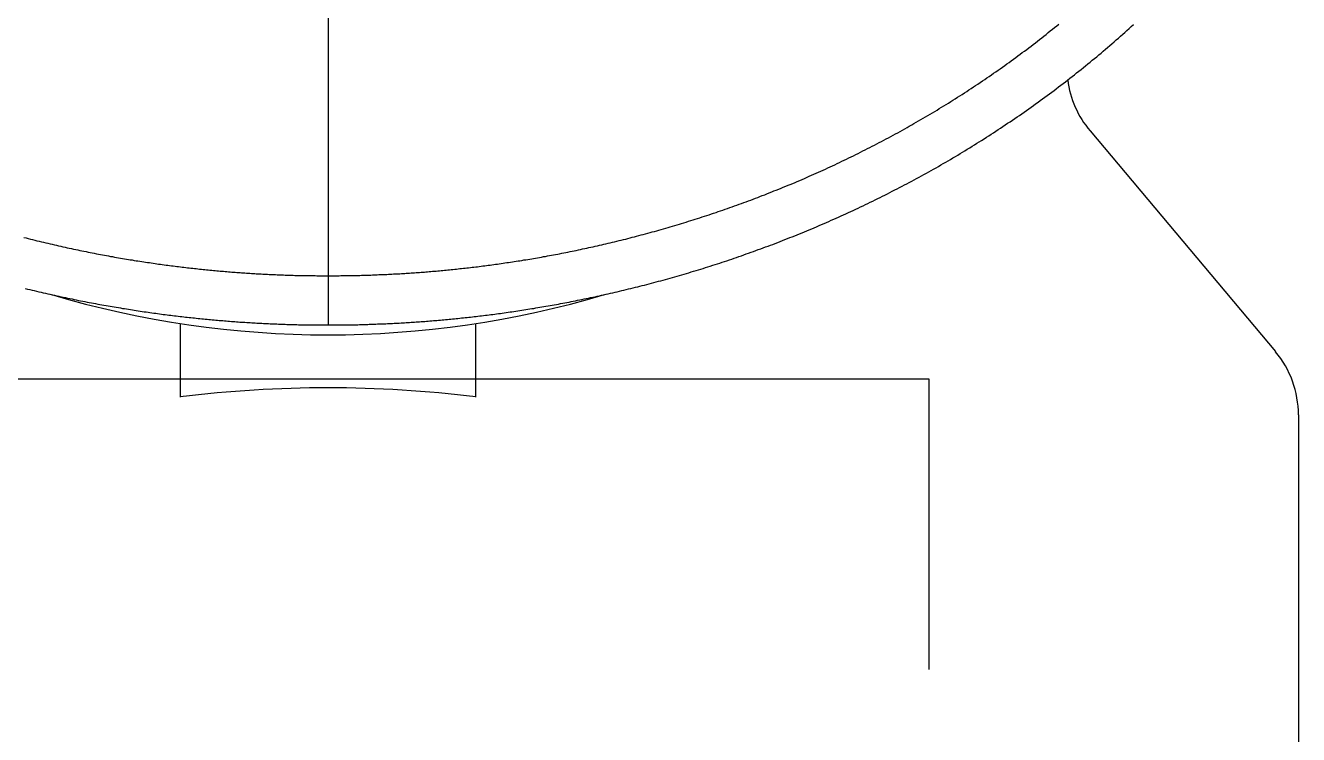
# Model space of a CAD drawing. Extents: x -76 to 52, y -60 to 35.
# Drawn here: x 35.92 to 48.84, y -13.91 to -6.71 of the extents above; entities that cross this region are included whole.
import ezdxf

# ---------------------------------------------------------------- set-up
doc = ezdxf.new("R2010")
doc.units = 0
doc.linetypes.add('CENTER', pattern=[50.8, 31.75, -6.35, 6.35, -6.35])
doc.linetypes.add('DASHED', pattern=[19.05, 12.7, -6.35])
doc.layers.get('0').update_dxf_attribs({"linetype": 'CONTINUOUS'})
doc.layers.add('CENTER', color=1, linetype='CENTER')

msp = doc.modelspace()

# ---------------------------------------------------------------- linework, layer by layer
at = {"color": 7, "linetype": 'CONTINUOUS'}
for p, q in [((46.72, -7.779), (48.602, -10.021)), ((37.486, -9.735), (37.486, -10.482)), ((40.486, -10.482), (40.486, -9.735)), ((48.836, -10.664), (48.836, -28.5))]:
    msp.add_line(p, q, dxfattribs=at)
at = {"color": 3, "linetype": 'DASHED'}
for p, q in [((45.086, -10.3), (32.886, -10.3)), ((45.086, -32.3), (45.086, -10.3))]:
    msp.add_line(p, q, dxfattribs=at)
at = {"color": 7}
for points in [[(38.986, -9.25, 0), (39.002, -9.25, 0), (39.019, -9.25, 0), (39.035, -9.25, 0), (39.051, -9.25, 0), (39.067, -9.25, 0), (39.083, -9.25, 0), (39.099, -9.25, 0), (39.115, -9.249, 0), (39.131, -9.249, 0), (39.148, -9.249, 0), (39.164, -9.249, 0), (39.18, -9.249, 0), (39.196, -9.248, 0), (39.212, -9.248, 0), (39.228, -9.248, 0), (39.244, -9.247, 0), (39.26, -9.247, 0), (39.276, -9.247, 0), (39.292, -9.246, 0), (39.309, -9.246, 0), (39.325, -9.245, 0), (39.341, -9.245, 0), (39.357, -9.245, 0), (39.373, -9.244, 0), (39.389, -9.244, 0), (39.405, -9.243, 0), (39.421, -9.243, 0), (39.438, -9.242, 0), (39.454, -9.241, 0), (39.47, -9.241, 0), (39.486, -9.24, 0), (39.502, -9.239, 0), (39.519, -9.239, 0), (39.535, -9.238, 0), (39.551, -9.237, 0), (39.567, -9.237, 0), (39.584, -9.236, 0), (39.6, -9.235, 0), (39.616, -9.234, 0), (39.633, -9.233, 0), (39.649, -9.232, 0), (39.665, -9.232, 0), (39.682, -9.231, 0), (39.698, -9.23, 0), (39.714, -9.229, 0), (39.731, -9.228, 0), (39.747, -9.227, 0), (39.764, -9.226, 0), (39.78, -9.225, 0), (39.797, -9.224, 0), (39.813, -9.223, 0), (39.83, -9.221, 0), (39.847, -9.22, 0), (39.863, -9.219, 0), (39.88, -9.218, 0), (39.897, -9.217, 0), (39.913, -9.216, 0), (39.93, -9.214, 0), (39.947, -9.213, 0), (39.964, -9.212, 0), (39.98, -9.21, 0), (39.997, -9.209, 0), (40.014, -9.208, 0), (40.031, -9.206, 0), (40.048, -9.205, 0), (40.065, -9.203, 0), (40.082, -9.202, 0), (40.099, -9.2, 0), (40.116, -9.199, 0), (40.133, -9.197, 0), (40.151, -9.196, 0), (40.168, -9.194, 0), (40.185, -9.192, 0), (40.202, -9.191, 0), (40.22, -9.189, 0), (40.237, -9.187, 0), (40.254, -9.185, 0), (40.272, -9.184, 0), (40.289, -9.182, 0), (40.307, -9.18, 0), (40.325, -9.178, 0), (40.342, -9.176, 0), (40.36, -9.174, 0), (40.377, -9.172, 0), (40.395, -9.17, 0), (40.413, -9.168, 0), (40.431, -9.166, 0), (40.449, -9.164, 0), (40.467, -9.162, 0), (40.485, -9.16, 0), (40.503, -9.158, 0), (40.521, -9.155, 0), (40.539, -9.153, 0), (40.557, -9.151, 0), (40.576, -9.148, 0), (40.594, -9.146, 0), (40.612, -9.144, 0), (40.631, -9.141, 0), (40.65, -9.139, 0), (40.668, -9.136, 0), (40.687, -9.134, 0), (40.705, -9.131, 0), (40.724, -9.128, 0), (40.743, -9.126, 0), (40.762, -9.123, 0), (40.781, -9.12, 0), (40.8, -9.117, 0), (40.819, -9.115, 0), (40.838, -9.112, 0), (40.857, -9.109, 0), (40.876, -9.106, 0), (40.896, -9.103, 0), (40.915, -9.1, 0), (40.934, -9.097, 0), (40.954, -9.094, 0), (40.974, -9.09, 0), (40.993, -9.087, 0), (41.013, -9.084, 0), (41.033, -9.081, 0), (41.053, -9.077, 0), (41.072, -9.074, 0), (41.093, -9.071, 0), (41.113, -9.067, 0), (41.133, -9.064, 0), (41.153, -9.06, 0), (41.173, -9.056, 0), (41.193, -9.053, 0), (41.214, -9.049, 0), (41.234, -9.045, 0), (41.255, -9.041, 0), (41.275, -9.038, 0), (41.296, -9.034, 0), (41.317, -9.03, 0), (41.337, -9.026, 0), (41.358, -9.022, 0), (41.379, -9.017, 0), (41.4, -9.013, 0), (41.421, -9.009, 0), (41.442, -9.005, 0), (41.463, -9.001, 0), (41.484, -8.996, 0), (41.505, -8.992, 0), (41.527, -8.987, 0), (41.548, -8.983, 0), (41.569, -8.978, 0), (41.591, -8.974, 0), (41.612, -8.969, 0), (41.634, -8.964, 0), (41.655, -8.96, 0), (41.677, -8.955, 0), (41.699, -8.95, 0), (41.72, -8.945, 0), (41.742, -8.94, 0), (41.764, -8.935, 0), (41.786, -8.93, 0), (41.807, -8.925, 0), (41.83, -8.92, 0), (41.851, -8.915, 0), (41.873, -8.909, 0), (41.895, -8.904, 0), (41.918, -8.899, 0), (41.94, -8.893, 0), (41.962, -8.888, 0), (41.984, -8.882, 0), (42.007, -8.877, 0), (42.029, -8.871, 0), (42.051, -8.865, 0), (42.074, -8.859, 0), (42.096, -8.854, 0), (42.118, -8.848, 0), (42.141, -8.842, 0), (42.163, -8.836, 0), (42.186, -8.83, 0), (42.209, -8.824, 0), (42.231, -8.818, 0), (42.254, -8.811, 0), (42.277, -8.805, 0), (42.3, -8.799, 0), (42.322, -8.793, 0), (42.345, -8.786, 0), (42.368, -8.78, 0), (42.391, -8.773, 0), (42.414, -8.766, 0), (42.437, -8.76, 0), (42.46, -8.753, 0), (42.483, -8.746, 0), (42.506, -8.74, 0), (42.529, -8.733, 0), (42.552, -8.726, 0), (42.575, -8.719, 0), (42.598, -8.712, 0), (42.621, -8.705, 0), (42.644, -8.697, 0), (42.667, -8.69, 0), (42.691, -8.683, 0), (42.714, -8.675, 0), (42.737, -8.668, 0), (42.76, -8.661, 0), (42.784, -8.653, 0), (42.807, -8.646, 0), (42.83, -8.638, 0), (42.853, -8.63, 0), (42.877, -8.622, 0), (42.9, -8.615, 0), (42.924, -8.607, 0), (42.947, -8.599, 0), (42.971, -8.591, 0), (42.994, -8.583, 0), (43.017, -8.574, 0), (43.041, -8.566, 0), (43.064, -8.558, 0), (43.088, -8.55, 0), (43.111, -8.541, 0), (43.135, -8.533, 0), (43.158, -8.524, 0), (43.182, -8.516, 0), (43.205, -8.507, 0), (43.229, -8.498, 0), (43.252, -8.49, 0), (43.276, -8.481, 0), (43.3, -8.472, 0), (43.323, -8.463, 0), (43.347, -8.454, 0), (43.37, -8.445, 0), (43.394, -8.436, 0), (43.418, -8.427, 0), (43.441, -8.417, 0), (43.465, -8.408, 0), (43.489, -8.399, 0), (43.512, -8.389, 0), (43.536, -8.38, 0), (43.56, -8.37, 0), (43.584, -8.361, 0), (43.607, -8.351, 0), (43.631, -8.341, 0), (43.655, -8.331, 0), (43.678, -8.322, 0), (43.702, -8.312, 0), (43.726, -8.302, 0), (43.749, -8.292, 0), (43.773, -8.281, 0), (43.797, -8.271, 0), (43.821, -8.261, 0), (43.844, -8.251, 0), (43.868, -8.24, 0), (43.892, -8.23, 0), (43.916, -8.219, 0), (43.939, -8.209, 0), (43.963, -8.198, 0), (43.987, -8.187, 0), (44.011, -8.177, 0), (44.034, -8.166, 0), (44.058, -8.155, 0), (44.082, -8.144, 0), (44.106, -8.133, 0), (44.129, -8.122, 0), (44.153, -8.111, 0), (44.177, -8.099, 0), (44.2, -8.088, 0), (44.224, -8.077, 0), (44.248, -8.065, 0), (44.272, -8.054, 0), (44.295, -8.042, 0), (44.319, -8.031, 0), (44.343, -8.019, 0), (44.367, -8.007, 0), (44.39, -7.995, 0), (44.414, -7.983, 0), (44.438, -7.971, 0), (44.461, -7.959, 0), (44.485, -7.947, 0), (44.509, -7.935, 0), (44.532, -7.923, 0), (44.556, -7.911, 0), (44.58, -7.898, 0), (44.603, -7.886, 0), (44.627, -7.873, 0), (44.651, -7.861, 0), (44.674, -7.848, 0), (44.698, -7.835, 0), (44.721, -7.823, 0), (44.745, -7.81, 0), (44.769, -7.797, 0), (44.792, -7.784, 0), (44.816, -7.771, 0), (44.839, -7.758, 0), (44.863, -7.744, 0), (44.886, -7.731, 0), (44.91, -7.718, 0), (44.933, -7.704, 0), (44.957, -7.691, 0), (44.98, -7.678, 0), (45.003, -7.664, 0), (45.027, -7.65, 0), (45.05, -7.637, 0), (45.074, -7.623, 0), (45.097, -7.609, 0), (45.12, -7.595, 0), (45.144, -7.581, 0), (45.167, -7.567, 0), (45.19, -7.553, 0), (45.213, -7.539, 0), (45.237, -7.524, 0), (45.26, -7.51, 0), (45.283, -7.496, 0), (45.306, -7.481, 0), (45.329, -7.467, 0), (45.352, -7.452, 0), (45.376, -7.437, 0), (45.399, -7.423, 0), (45.422, -7.408, 0), (45.445, -7.393, 0), (45.468, -7.378, 0), (45.491, -7.363, 0), (45.514, -7.348, 0), (45.536, -7.333, 0), (45.559, -7.318, 0), (45.582, -7.303, 0), (45.605, -7.287, 0), (45.628, -7.272, 0), (45.651, -7.257, 0), (45.673, -7.241, 0), (45.696, -7.225, 0), (45.719, -7.21, 0), (45.741, -7.194, 0), (45.764, -7.178, 0), (45.786, -7.163, 0), (45.809, -7.147, 0), (45.831, -7.131, 0), (45.854, -7.115, 0), (45.876, -7.099, 0), (45.899, -7.083, 0), (45.921, -7.066, 0), (45.943, -7.05, 0), (45.966, -7.034, 0), (45.988, -7.017, 0), (46.01, -7.001, 0), (46.032, -6.984, 0), (46.054, -6.968, 0), (46.077, -6.951, 0), (46.099, -6.934, 0), (46.121, -6.918, 0), (46.143, -6.901, 0), (46.165, -6.884, 0), (46.187, -6.867, 0), (46.208, -6.85, 0), (46.23, -6.833, 0), (46.252, -6.816, 0), (46.274, -6.799, 0), (46.295, -6.781, 0), (46.317, -6.764, 0), (46.339, -6.747, 0), (46.36, -6.729, 0), (46.382, -6.712, 0), (46.403, -6.694, 0)], [(38.986, -9.75, 0), (39.003, -9.75, 0), (39.02, -9.75, 0), (39.037, -9.75, 0), (39.053, -9.75, 0), (39.07, -9.75, 0), (39.087, -9.75, 0), (39.104, -9.749, 0), (39.12, -9.749, 0), (39.137, -9.749, 0), (39.154, -9.749, 0), (39.171, -9.749, 0), (39.188, -9.748, 0), (39.204, -9.748, 0), (39.221, -9.748, 0), (39.238, -9.748, 0), (39.254, -9.747, 0), (39.271, -9.747, 0), (39.288, -9.747, 0), (39.305, -9.746, 0), (39.321, -9.746, 0), (39.338, -9.745, 0), (39.355, -9.745, 0), (39.372, -9.744, 0), (39.389, -9.744, 0), (39.405, -9.743, 0), (39.422, -9.743, 0), (39.439, -9.742, 0), (39.456, -9.742, 0), (39.472, -9.741, 0), (39.489, -9.74, 0), (39.506, -9.74, 0), (39.523, -9.739, 0), (39.54, -9.738, 0), (39.557, -9.738, 0), (39.574, -9.737, 0), (39.591, -9.736, 0), (39.608, -9.735, 0), (39.624, -9.734, 0), (39.641, -9.734, 0), (39.658, -9.733, 0), (39.675, -9.732, 0), (39.692, -9.731, 0), (39.709, -9.73, 0), (39.727, -9.729, 0), (39.744, -9.728, 0), (39.761, -9.727, 0), (39.778, -9.726, 0), (39.795, -9.725, 0), (39.812, -9.724, 0), (39.829, -9.723, 0), (39.846, -9.721, 0), (39.864, -9.72, 0), (39.881, -9.719, 0), (39.898, -9.718, 0), (39.916, -9.717, 0), (39.933, -9.715, 0), (39.95, -9.714, 0), (39.968, -9.713, 0), (39.985, -9.711, 0), (40.003, -9.71, 0), (40.02, -9.709, 0), (40.038, -9.707, 0), (40.055, -9.706, 0), (40.073, -9.704, 0), (40.091, -9.703, 0), (40.108, -9.701, 0), (40.126, -9.7, 0), (40.144, -9.698, 0), (40.161, -9.697, 0), (40.179, -9.695, 0), (40.197, -9.693, 0), (40.215, -9.692, 0), (40.233, -9.69, 0), (40.251, -9.688, 0), (40.269, -9.687, 0), (40.287, -9.685, 0), (40.305, -9.683, 0), (40.323, -9.681, 0), (40.342, -9.679, 0), (40.36, -9.677, 0), (40.378, -9.675, 0), (40.397, -9.673, 0), (40.415, -9.671, 0), (40.433, -9.669, 0), (40.452, -9.667, 0), (40.47, -9.665, 0), (40.489, -9.663, 0), (40.508, -9.661, 0), (40.526, -9.658, 0), (40.545, -9.656, 0), (40.564, -9.654, 0), (40.583, -9.651, 0), (40.602, -9.649, 0), (40.621, -9.647, 0), (40.64, -9.644, 0), (40.659, -9.642, 0), (40.678, -9.639, 0), (40.697, -9.637, 0), (40.716, -9.634, 0), (40.736, -9.632, 0), (40.755, -9.629, 0), (40.774, -9.626, 0), (40.794, -9.623, 0), (40.813, -9.621, 0), (40.833, -9.618, 0), (40.853, -9.615, 0), (40.873, -9.612, 0), (40.892, -9.609, 0), (40.912, -9.606, 0), (40.932, -9.603, 0), (40.952, -9.6, 0), (40.972, -9.597, 0), (40.993, -9.594, 0), (41.013, -9.591, 0), (41.033, -9.587, 0), (41.053, -9.584, 0), (41.074, -9.581, 0), (41.094, -9.577, 0), (41.115, -9.574, 0), (41.136, -9.57, 0), (41.157, -9.567, 0), (41.177, -9.563, 0), (41.198, -9.56, 0), (41.219, -9.556, 0), (41.24, -9.552, 0), (41.261, -9.549, 0), (41.282, -9.545, 0), (41.304, -9.541, 0), (41.325, -9.537, 0), (41.346, -9.533, 0), (41.368, -9.529, 0), (41.389, -9.525, 0), (41.411, -9.521, 0), (41.432, -9.517, 0), (41.454, -9.512, 0), (41.475, -9.508, 0), (41.497, -9.504, 0), (41.519, -9.499, 0), (41.541, -9.495, 0), (41.563, -9.491, 0), (41.585, -9.486, 0), (41.607, -9.481, 0), (41.629, -9.477, 0), (41.651, -9.472, 0), (41.674, -9.467, 0), (41.696, -9.463, 0), (41.718, -9.458, 0), (41.741, -9.453, 0), (41.763, -9.448, 0), (41.785, -9.443, 0), (41.808, -9.438, 0), (41.831, -9.433, 0), (41.853, -9.428, 0), (41.876, -9.422, 0), (41.899, -9.417, 0), (41.922, -9.412, 0), (41.944, -9.406, 0), (41.967, -9.401, 0), (41.99, -9.395, 0), (42.013, -9.39, 0), (42.036, -9.384, 0), (42.059, -9.379, 0), (42.082, -9.373, 0), (42.106, -9.367, 0), (42.129, -9.361, 0), (42.152, -9.356, 0), (42.175, -9.35, 0), (42.199, -9.344, 0), (42.222, -9.338, 0), (42.245, -9.331, 0), (42.269, -9.325, 0), (42.292, -9.319, 0), (42.316, -9.313, 0), (42.339, -9.306, 0), (42.363, -9.3, 0), (42.386, -9.294, 0), (42.41, -9.287, 0), (42.434, -9.28, 0), (42.458, -9.274, 0), (42.481, -9.267, 0), (42.505, -9.26, 0), (42.529, -9.254, 0), (42.553, -9.247, 0), (42.577, -9.24, 0), (42.601, -9.233, 0), (42.625, -9.226, 0), (42.648, -9.219, 0), (42.672, -9.211, 0), (42.697, -9.204, 0), (42.721, -9.197, 0), (42.745, -9.19, 0), (42.769, -9.182, 0), (42.793, -9.175, 0), (42.817, -9.167, 0), (42.841, -9.16, 0), (42.865, -9.152, 0), (42.89, -9.144, 0), (42.914, -9.136, 0), (42.938, -9.129, 0), (42.962, -9.121, 0), (42.987, -9.113, 0), (43.011, -9.105, 0), (43.035, -9.097, 0), (43.06, -9.088, 0), (43.084, -9.08, 0), (43.109, -9.072, 0), (43.133, -9.064, 0), (43.157, -9.055, 0), (43.182, -9.047, 0), (43.206, -9.038, 0), (43.231, -9.029, 0), (43.255, -9.021, 0), (43.28, -9.012, 0), (43.304, -9.003, 0), (43.329, -8.994, 0), (43.353, -8.985, 0), (43.378, -8.976, 0), (43.402, -8.967, 0), (43.427, -8.958, 0), (43.452, -8.949, 0), (43.476, -8.94, 0), (43.501, -8.931, 0), (43.525, -8.921, 0), (43.55, -8.912, 0), (43.575, -8.902, 0), (43.599, -8.893, 0), (43.624, -8.883, 0), (43.649, -8.873, 0), (43.673, -8.863, 0), (43.698, -8.854, 0), (43.723, -8.844, 0), (43.747, -8.834, 0), (43.772, -8.824, 0), (43.797, -8.814, 0), (43.822, -8.803, 0), (43.846, -8.793, 0), (43.871, -8.783, 0), (43.896, -8.773, 0), (43.92, -8.762, 0), (43.945, -8.752, 0), (43.97, -8.741, 0), (43.995, -8.73, 0), (44.02, -8.72, 0), (44.044, -8.709, 0), (44.069, -8.698, 0), (44.094, -8.687, 0), (44.119, -8.676, 0), (44.143, -8.665, 0), (44.168, -8.654, 0), (44.193, -8.643, 0), (44.218, -8.632, 0), (44.243, -8.62, 0), (44.267, -8.609, 0), (44.292, -8.597, 0), (44.317, -8.586, 0), (44.342, -8.574, 0), (44.367, -8.563, 0), (44.391, -8.551, 0), (44.416, -8.539, 0), (44.441, -8.527, 0), (44.466, -8.515, 0), (44.49, -8.503, 0), (44.515, -8.491, 0), (44.54, -8.479, 0), (44.565, -8.467, 0), (44.589, -8.455, 0), (44.614, -8.442, 0), (44.639, -8.43, 0), (44.664, -8.417, 0), (44.688, -8.405, 0), (44.713, -8.392, 0), (44.738, -8.379, 0), (44.763, -8.367, 0), (44.787, -8.354, 0), (44.812, -8.341, 0), (44.837, -8.328, 0), (44.861, -8.315, 0), (44.886, -8.302, 0), (44.911, -8.289, 0), (44.935, -8.275, 0), (44.96, -8.262, 0), (44.985, -8.248, 0), (45.009, -8.235, 0), (45.034, -8.221, 0), (45.059, -8.208, 0), (45.083, -8.194, 0), (45.108, -8.18, 0), (45.132, -8.166, 0), (45.157, -8.153, 0), (45.181, -8.139, 0), (45.206, -8.124, 0), (45.23, -8.11, 0), (45.255, -8.096, 0), (45.279, -8.082, 0), (45.304, -8.068, 0), (45.328, -8.053, 0), (45.353, -8.039, 0), (45.377, -8.024, 0), (45.401, -8.009, 0), (45.426, -7.995, 0), (45.45, -7.98, 0), (45.474, -7.965, 0), (45.499, -7.95, 0), (45.523, -7.935, 0), (45.547, -7.92, 0), (45.571, -7.905, 0), (45.596, -7.89, 0), (45.62, -7.875, 0), (45.644, -7.859, 0), (45.668, -7.844, 0), (45.692, -7.828, 0), (45.716, -7.813, 0), (45.74, -7.797, 0), (45.764, -7.782, 0), (45.788, -7.766, 0), (45.812, -7.75, 0), (45.836, -7.734, 0), (45.86, -7.718, 0), (45.884, -7.702, 0), (45.908, -7.686, 0), (45.932, -7.67, 0), (45.956, -7.654, 0), (45.979, -7.637, 0), (46.003, -7.621, 0), (46.027, -7.605, 0), (46.05, -7.588, 0), (46.074, -7.572, 0), (46.098, -7.555, 0), (46.121, -7.538, 0), (46.145, -7.521, 0), (46.168, -7.505, 0), (46.192, -7.488, 0), (46.215, -7.471, 0), (46.238, -7.454, 0), (46.262, -7.437, 0), (46.285, -7.419, 0), (46.308, -7.402, 0), (46.332, -7.385, 0), (46.355, -7.368, 0), (46.378, -7.35, 0), (46.401, -7.333, 0), (46.424, -7.315, 0), (46.447, -7.297, 0), (46.47, -7.28, 0), (46.493, -7.262, 0), (46.516, -7.244, 0), (46.539, -7.226, 0), (46.562, -7.208, 0), (46.584, -7.19, 0), (46.607, -7.172, 0), (46.63, -7.154, 0), (46.653, -7.136, 0), (46.675, -7.117, 0), (46.698, -7.099, 0), (46.72, -7.081, 0), (46.743, -7.062, 0), (46.765, -7.044, 0), (46.788, -7.025, 0), (46.81, -7.006, 0), (46.832, -6.988, 0), (46.854, -6.969, 0), (46.876, -6.95, 0), (46.898, -6.931, 0), (46.921, -6.912, 0), (46.943, -6.893, 0), (46.965, -6.874, 0), (46.986, -6.855, 0), (47.008, -6.836, 0), (47.03, -6.816, 0), (47.052, -6.797, 0), (47.074, -6.778, 0), (47.095, -6.758, 0), (47.117, -6.739, 0), (47.138, -6.719, 0), (47.16, -6.699, 0)], [(35.899, -8.86, 0), (35.921, -8.866, 0), (35.943, -8.871, 0), (35.966, -8.877, 0), (35.988, -8.883, 0), (36.01, -8.888, 0), (36.032, -8.894, 0), (36.055, -8.899, 0), (36.077, -8.904, 0), (36.099, -8.91, 0), (36.121, -8.915, 0), (36.143, -8.92, 0), (36.165, -8.925, 0), (36.187, -8.93, 0), (36.209, -8.936, 0), (36.23, -8.941, 0), (36.252, -8.945, 0), (36.274, -8.95, 0), (36.295, -8.955, 0), (36.317, -8.96, 0), (36.339, -8.965, 0), (36.36, -8.969, 0), (36.382, -8.974, 0), (36.403, -8.979, 0), (36.425, -8.983, 0), (36.446, -8.988, 0), (36.467, -8.992, 0), (36.488, -8.997, 0), (36.509, -9.001, 0), (36.531, -9.005, 0), (36.551, -9.009, 0), (36.572, -9.014, 0), (36.593, -9.018, 0), (36.614, -9.022, 0), (36.635, -9.026, 0), (36.656, -9.03, 0), (36.677, -9.034, 0), (36.697, -9.038, 0), (36.718, -9.041, 0), (36.738, -9.045, 0), (36.759, -9.049, 0), (36.779, -9.053, 0), (36.8, -9.056, 0), (36.82, -9.06, 0), (36.84, -9.064, 0), (36.86, -9.067, 0), (36.88, -9.071, 0), (36.9, -9.074, 0), (36.92, -9.077, 0), (36.94, -9.081, 0), (36.96, -9.084, 0), (36.979, -9.087, 0), (36.999, -9.09, 0), (37.019, -9.094, 0), (37.038, -9.097, 0), (37.057, -9.1, 0), (37.077, -9.103, 0), (37.096, -9.106, 0), (37.115, -9.109, 0), (37.135, -9.112, 0), (37.154, -9.114, 0), (37.173, -9.117, 0), (37.192, -9.12, 0), (37.211, -9.123, 0), (37.23, -9.126, 0), (37.248, -9.128, 0), (37.267, -9.131, 0), (37.286, -9.133, 0), (37.304, -9.136, 0), (37.323, -9.139, 0), (37.342, -9.141, 0), (37.36, -9.143, 0), (37.378, -9.146, 0), (37.397, -9.148, 0), (37.415, -9.151, 0), (37.433, -9.153, 0), (37.452, -9.155, 0), (37.47, -9.157, 0), (37.488, -9.16, 0), (37.506, -9.162, 0), (37.524, -9.164, 0), (37.542, -9.166, 0), (37.559, -9.168, 0), (37.577, -9.17, 0), (37.595, -9.172, 0), (37.613, -9.174, 0), (37.63, -9.176, 0), (37.648, -9.178, 0), (37.666, -9.18, 0), (37.683, -9.182, 0), (37.701, -9.184, 0), (37.718, -9.185, 0), (37.736, -9.187, 0), (37.753, -9.189, 0), (37.77, -9.191, 0), (37.788, -9.192, 0), (37.805, -9.194, 0), (37.822, -9.196, 0), (37.839, -9.197, 0), (37.856, -9.199, 0), (37.874, -9.2, 0), (37.891, -9.202, 0), (37.908, -9.204, 0), (37.925, -9.205, 0), (37.942, -9.206, 0), (37.959, -9.208, 0), (37.975, -9.209, 0), (37.992, -9.211, 0), (38.009, -9.212, 0), (38.026, -9.213, 0), (38.043, -9.215, 0), (38.059, -9.216, 0), (38.076, -9.217, 0), (38.093, -9.218, 0), (38.109, -9.22, 0), (38.126, -9.221, 0), (38.143, -9.222, 0), (38.159, -9.223, 0), (38.176, -9.224, 0), (38.192, -9.225, 0), (38.209, -9.226, 0), (38.225, -9.227, 0), (38.242, -9.228, 0), (38.258, -9.229, 0), (38.275, -9.23, 0), (38.291, -9.231, 0), (38.307, -9.232, 0), (38.324, -9.233, 0), (38.34, -9.234, 0), (38.356, -9.235, 0), (38.373, -9.235, 0), (38.389, -9.236, 0), (38.405, -9.237, 0), (38.422, -9.238, 0), (38.438, -9.238, 0), (38.454, -9.239, 0), (38.47, -9.24, 0), (38.486, -9.24, 0), (38.503, -9.241, 0), (38.519, -9.242, 0), (38.535, -9.242, 0), (38.551, -9.243, 0), (38.567, -9.243, 0), (38.584, -9.244, 0), (38.6, -9.244, 0), (38.616, -9.245, 0), (38.632, -9.245, 0), (38.648, -9.246, 0), (38.664, -9.246, 0), (38.68, -9.246, 0), (38.696, -9.247, 0), (38.712, -9.247, 0), (38.729, -9.248, 0), (38.745, -9.248, 0), (38.761, -9.248, 0), (38.777, -9.248, 0), (38.793, -9.249, 0), (38.809, -9.249, 0), (38.825, -9.249, 0), (38.841, -9.249, 0), (38.857, -9.249, 0), (38.873, -9.25, 0), (38.889, -9.25, 0), (38.906, -9.25, 0), (38.922, -9.25, 0), (38.938, -9.25, 0), (38.954, -9.25, 0), (38.97, -9.25, 0), (38.986, -9.25, 0)], [(35.913, -9.379, 0), (35.936, -9.385, 0), (35.959, -9.39, 0), (35.982, -9.396, 0), (36.005, -9.401, 0), (36.028, -9.407, 0), (36.051, -9.412, 0), (36.074, -9.418, 0), (36.096, -9.423, 0), (36.119, -9.428, 0), (36.142, -9.433, 0), (36.164, -9.438, 0), (36.187, -9.443, 0), (36.209, -9.448, 0), (36.232, -9.453, 0), (36.254, -9.458, 0), (36.276, -9.463, 0), (36.299, -9.468, 0), (36.321, -9.472, 0), (36.343, -9.477, 0), (36.365, -9.482, 0), (36.388, -9.486, 0), (36.41, -9.491, 0), (36.431, -9.495, 0), (36.453, -9.5, 0), (36.475, -9.504, 0), (36.497, -9.508, 0), (36.519, -9.513, 0), (36.54, -9.517, 0), (36.562, -9.521, 0), (36.584, -9.525, 0), (36.605, -9.529, 0), (36.626, -9.533, 0), (36.648, -9.537, 0), (36.669, -9.541, 0), (36.69, -9.545, 0), (36.711, -9.549, 0), (36.733, -9.552, 0), (36.754, -9.556, 0), (36.775, -9.56, 0), (36.795, -9.563, 0), (36.816, -9.567, 0), (36.837, -9.57, 0), (36.858, -9.574, 0), (36.878, -9.577, 0), (36.899, -9.581, 0), (36.919, -9.584, 0), (36.939, -9.587, 0), (36.96, -9.591, 0), (36.98, -9.594, 0), (37, -9.597, 0), (37.02, -9.6, 0), (37.04, -9.603, 0), (37.06, -9.606, 0), (37.08, -9.609, 0), (37.1, -9.612, 0), (37.12, -9.615, 0), (37.139, -9.618, 0), (37.159, -9.621, 0), (37.178, -9.623, 0), (37.198, -9.626, 0), (37.218, -9.629, 0), (37.237, -9.631, 0), (37.256, -9.634, 0), (37.276, -9.637, 0), (37.295, -9.639, 0), (37.314, -9.642, 0), (37.333, -9.644, 0), (37.352, -9.647, 0), (37.371, -9.649, 0), (37.39, -9.651, 0), (37.409, -9.654, 0), (37.428, -9.656, 0), (37.446, -9.658, 0), (37.465, -9.66, 0), (37.484, -9.663, 0), (37.502, -9.665, 0), (37.521, -9.667, 0), (37.539, -9.669, 0), (37.558, -9.671, 0), (37.576, -9.673, 0), (37.594, -9.675, 0), (37.613, -9.677, 0), (37.631, -9.679, 0), (37.649, -9.681, 0), (37.667, -9.683, 0), (37.685, -9.685, 0), (37.704, -9.687, 0), (37.722, -9.688, 0), (37.74, -9.69, 0), (37.758, -9.692, 0), (37.775, -9.694, 0), (37.793, -9.695, 0), (37.811, -9.697, 0), (37.829, -9.698, 0), (37.847, -9.7, 0), (37.864, -9.702, 0), (37.882, -9.703, 0), (37.9, -9.705, 0), (37.917, -9.706, 0), (37.935, -9.708, 0), (37.953, -9.709, 0), (37.97, -9.711, 0), (37.987, -9.712, 0), (38.005, -9.713, 0), (38.022, -9.715, 0), (38.04, -9.716, 0), (38.057, -9.717, 0), (38.074, -9.718, 0), (38.092, -9.72, 0), (38.109, -9.721, 0), (38.126, -9.722, 0), (38.143, -9.723, 0), (38.161, -9.724, 0), (38.178, -9.725, 0), (38.195, -9.726, 0), (38.212, -9.727, 0), (38.229, -9.728, 0), (38.246, -9.729, 0), (38.263, -9.73, 0), (38.28, -9.731, 0), (38.297, -9.732, 0), (38.314, -9.733, 0), (38.331, -9.734, 0), (38.348, -9.735, 0), (38.365, -9.736, 0), (38.382, -9.736, 0), (38.399, -9.737, 0), (38.416, -9.738, 0), (38.433, -9.739, 0), (38.45, -9.739, 0), (38.467, -9.74, 0), (38.483, -9.741, 0), (38.5, -9.741, 0), (38.517, -9.742, 0), (38.534, -9.743, 0), (38.551, -9.743, 0), (38.567, -9.744, 0), (38.584, -9.744, 0), (38.601, -9.745, 0), (38.618, -9.745, 0), (38.635, -9.746, 0), (38.651, -9.746, 0), (38.668, -9.746, 0), (38.685, -9.747, 0), (38.702, -9.747, 0), (38.718, -9.747, 0), (38.735, -9.748, 0), (38.752, -9.748, 0), (38.769, -9.748, 0), (38.785, -9.749, 0), (38.802, -9.749, 0), (38.819, -9.749, 0), (38.835, -9.749, 0), (38.852, -9.749, 0), (38.869, -9.75, 0), (38.886, -9.75, 0), (38.902, -9.75, 0), (38.919, -9.75, 0), (38.936, -9.75, 0), (38.953, -9.75, 0), (38.969, -9.75, 0), (38.986, -9.75, 0)]]:
    msp.add_polyline3d(points, dxfattribs=at)
at = {"color": 7, "linetype": 'CONTINUOUS'}
for centre, radius, start, end in [((47.486, -7.136), 1, 187.1896, 220.0063), ((38.986, 0), 9.85, 253.4473, 286.5527), ((47.836, -10.664), 1, 0, 40.0063), ((38.986, -22.511), 12.123, 82.8922, 97.1078)]:
    msp.add_arc(centre, radius, start, end, dxfattribs=at)
at = {"layer": 'CENTER', "color": 1, "linetype": 'CENTER'}
msp.add_line((38.986, 34.7), (38.986, -34.7), dxfattribs=at)

doc.saveas('drawing.dxf')
